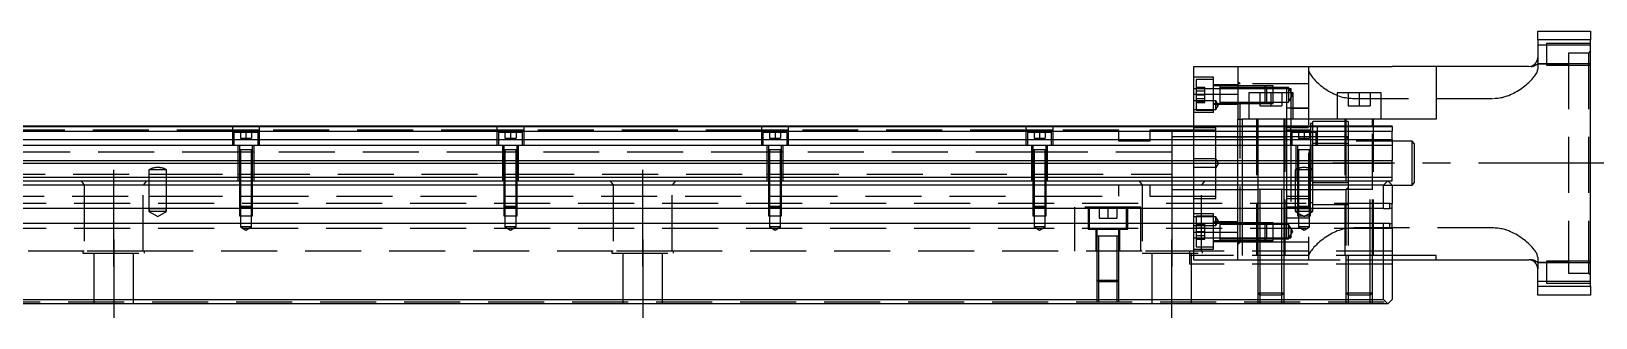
# Model space of a CAD drawing. Extents: x -15 to 1045, y -311 to 82.
# Drawn here: x 511.3 to 866.2, y -290.5 to -225.4 of the extents above; entities that cross this region are included whole.
import ezdxf

# ---------------------------------------------------------------- set-up
doc = ezdxf.new("R2010")
doc.units = 0
doc.linetypes.add('CENTER', pattern=[50.8, 31.75, -6.35, 6.35, -6.35])
doc.linetypes.add('DASHED', pattern=[19.05, 12.7, -6.35])
doc.layers.get('0').update_dxf_attribs({"linetype": 'CONTINUOUS'})
doc.layers.add('CENTER', color=1, linetype='CENTER')

msp = doc.modelspace()

# ---------------------------------------------------------------- linework, layer by layer
at = {"color": 7, "linetype": 'CONTINUOUS'}
for p, q in [((853, -225.38), (865, -225.38)), ((853, -227.38), (853, -225.38)), ((865, -225.38), (865, -227.38)), ((865, -227.38), (853, -227.38)), ((853, -227.38), (853, -231.38)), ((865, -283.38), (865, -227.38)), ((775, -233.38), (785, -233.38)), ((775, -239.73), (775, -233.38)), ((785, -233.38), (820, -233.38)), ((785, -233.38), (785, -245.38)), ((830, -233.38), (820, -233.38)), ((851, -233.38), (830, -233.38)), ((830, -233.38), (830, -245.38)), ((775, -246.88), (775, -239.73)), ((775, -239.73), (785, -239.73)), ((787.5, -239.38), (787.5, -245.38)), ((797.5, -239.38), (787.5, -239.38)), ((797.5, -245.38), (797.5, -239.38)), ((807.5, -239.38), (807.5, -245.38)), ((817.5, -239.38), (807.5, -239.38)), ((817.5, -245.38), (817.5, -239.38)), ((455.5, -246.88), (820, -246.88)), ((455.5, -247.01), (820, -247.01)), ((455.5, -248.1), (820, -248.1)), ((785, -245.38), (786, -245.38)), ((785, -246.88), (785, -245.38)), ((830, -245.38), (786, -245.38)), ((786, -245.38), (786, -246.88)), ((820, -247.01), (820, -246.88)), ((820, -247.01), (820, -248.1)), ((820, -249.97), (820, -248.1)), ((455.5, -249.97), (820, -249.97)), ((455.5, -251.32), (820, -251.32)), ((820, -249.97), (820, -251.32)), ((820, -251.32), (820, -254.8)), ((405.5, -255.38), (820, -255.38)), ((455.5, -254.8), (820, -254.8)), ((820, -255.38), (820, -254.8)), ((820, -258.58), (820, -255.38)), ((0, -258.58), (820, -258.58)), ((820, -259.38), (820, -258.58)), ((1, -259.38), (819, -259.38)), ((818, -260.38), (2, -260.38)), ((818, -260.38), (819, -259.38)), ((818, -265.68), (818, -260.38)), ((819, -259.38), (820, -260.38)), ((819, -259.38), (820, -259.38)), ((820, -260.38), (820, -264.53)), ((818, -265.68), (2, -265.68)), ((818, -265.68), (819.5, -265.68)), ((819.5, -265.68), (819.5, -264.53)), ((819.5, -264.53), (820, -264.53)), ((820, -265.68), (819.5, -265.68)), ((820, -265.68), (820, -264.53)), ((820, -269.08), (820, -265.68)), ((818, -269.08), (2, -269.08)), ((819.5, -269.08), (818, -269.08)), ((818, -286.38), (818, -269.08)), ((819.5, -269.08), (820, -269.08)), ((819.5, -270.23), (819.5, -269.08)), ((820, -270.23), (820, -269.08)), ((820, -270.23), (819.5, -270.23)), ((820, -270.23), (820, -286.38)), ((830, -276.38), (820, -276.38)), ((830, -277.38), (830, -276.38)), ((820, -277.38), (830, -277.38)), ((830, -277.38), (851, -277.38)), ((853, -283.38), (853, -279.38)), ((853, -285.39), (853, -283.38)), ((853, -283.38), (865, -283.38)), ((865, -283.38), (865, -285.39)), ((819, -287.38), (1, -287.38)), ((2, -286.38), (818, -286.38)), ((819, -287.38), (818, -286.38)), ((820, -286.38), (819, -287.38)), ((865, -285.39), (853, -285.39))]:
    msp.add_line(p, q, dxfattribs=at)
at = {"color": 3, "linetype": 'DASHED'}
for p, q in [((855, -228.54), (853, -228.54)), ((865, -228.14), (855, -228.14)), ((855, -228.14), (855, -233.14)), ((865, -228.54), (855, -228.54)), ((864.5, -230.38), (860, -230.38)), ((860, -230.38), (860, -280.38)), ((865, -229.88), (864.5, -230.38)), ((864.5, -230.38), (864.5, -280.38)), ((801, -233.38), (801, -234)), ((801, -234), (801.01, -234.15)), ((801, -234), (801, -276.77)), ((801.01, -234.15), (801.04, -234.31)), ((851.52, -233.38), (851.52, -233.38)), ((851.52, -233.38), (851.52, -233.38)), ((852.97, -234.29), (852.99, -234.14)), ((852.99, -234.14), (853, -234)), ((853, -231.38), (853, -232.74)), ((853, -232.74), (855, -232.74)), ((853, -232.74), (853, -234)), ((860, -232.88), (853, -232.88)), ((855, -232.74), (865, -232.74)), ((855, -233.14), (865, -233.14)), ((779.5, -235.83), (775, -235.83)), ((779.5, -236.33), (775.5, -236.33)), ((775.5, -236.33), (775.5, -239.83)), ((779.5, -243.83), (779.5, -235.83)), ((785, -237.58), (779.5, -237.58)), ((785.5, -237.38), (785, -236.88)), ((785.5, -237.38), (785, -237.38)), ((785.5, -273.38), (785.5, -237.38)), ((801, -237.38), (785.5, -237.38)), ((801.04, -234.31), (801.08, -234.47)), ((801.08, -234.47), (801.15, -234.64)), ((801.15, -234.64), (801.23, -234.83)), ((801.23, -234.83), (801.34, -235.02)), ((801.34, -235.02), (801.45, -235.22)), ((801.45, -235.22), (801.59, -235.43)), ((801.59, -235.43), (801.79, -235.7)), ((801.79, -235.7), (802.02, -235.99)), ((802.02, -235.99), (802.27, -236.28)), ((802.27, -236.28), (802.55, -236.58)), ((802.55, -236.58), (802.85, -236.88)), ((802.85, -236.88), (803.18, -237.19)), ((803.18, -237.19), (803.47, -237.44)), ((803.47, -237.44), (803.77, -237.7)), ((803.77, -237.7), (804.1, -237.96)), ((850.1, -237.8), (850.42, -237.54)), ((850.42, -237.54), (850.72, -237.28)), ((850.72, -237.28), (851, -237.02)), ((851, -237.02), (851.26, -236.77)), ((851.26, -236.77), (851.51, -236.51)), ((851.51, -236.51), (851.74, -236.26)), ((851.74, -236.26), (851.96, -236.01)), ((851.96, -236.01), (852.16, -235.76)), ((852.16, -235.76), (852.34, -235.52)), ((852.34, -235.52), (852.5, -235.29)), ((852.5, -235.29), (852.65, -235.05)), ((852.65, -235.05), (852.77, -234.82)), ((852.77, -234.82), (852.87, -234.6)), ((852.87, -234.6), (852.93, -234.44)), ((852.93, -234.44), (852.97, -234.29)), ((775, -238.38), (775.5, -238.38)), ((775, -238.38), (775.5, -238.38)), ((780, -241.18), (775, -241.18)), ((775.5, -238.1), (777.5, -238.1)), ((775.5, -238.33), (777.5, -238.33)), ((775.5, -238.38), (779.5, -238.38)), ((775.5, -238.38), (779.5, -238.38)), ((775.5, -238.96), (777.5, -238.96)), ((775.5, -239.83), (775.5, -243.33)), ((775.5, -239.83), (777.5, -239.83)), ((775.5, -240.69), (777.5, -240.69)), ((777.5, -238.96), (777.5, -238.1)), ((777.5, -240.69), (777.5, -238.96)), ((777.5, -241.56), (777.5, -240.69)), ((780.9, -237.83), (779.5, -237.83)), ((779.5, -238.38), (780.9, -238.38)), ((779.5, -238.38), (780.9, -238.38)), ((780.6, -242.18), (780, -241.18)), ((780, -242.18), (780, -241.18)), ((780.9, -237.83), (780.89, -237.83)), ((780.9, -237.83), (780.9, -241.83)), ((780.9, -237.83), (780.9, -237.83)), ((785, -237.83), (780.9, -237.83)), ((780.9, -237.83), (780.9, -238.41)), ((785, -238.18), (780.9, -238.18)), ((780.9, -238.38), (785, -238.38)), ((780.9, -238.38), (785, -238.38)), ((780.9, -238.41), (780.9, -239.69)), ((780.9, -239.69), (780.9, -239.97)), ((780.9, -239.83), (780.9, -241.83)), ((780.9, -239.97), (780.9, -241.24)), ((780.9, -241.24), (780.9, -241.83)), ((791.15, -237.83), (785, -237.83)), ((791.15, -237.83), (785, -237.83)), ((791.5, -238.18), (785, -238.18)), ((785, -238.38), (791.5, -238.38)), ((785, -238.38), (791.5, -238.38)), ((790, -239.38), (790, -242.38)), ((791.5, -238.18), (791.15, -237.83)), ((793, -237.83), (791.15, -237.83)), ((791.15, -239.38), (791.15, -237.83)), ((791.15, -239.83), (791.15, -239.38)), ((791.15, -241.83), (791.15, -239.83)), ((793, -238.18), (791.5, -238.18)), ((791.5, -238.18), (791.5, -239.38)), ((791.5, -238.38), (793, -238.38)), ((791.5, -238.38), (793, -238.38)), ((791.5, -239.38), (791.5, -239.83)), ((791.5, -239.83), (791.5, -241.48)), ((792.5, -239.38), (792.5, -242.38)), ((793, -239.38), (793, -237.83)), ((796.5, -238.18), (793, -238.18)), ((793, -238.38), (796, -238.38)), ((793, -238.38), (796, -238.38)), ((793, -241.83), (793, -239.38)), ((795, -239.38), (795, -242.38)), ((796, -238.38), (797, -238.38)), ((796, -238.38), (796, -239.38)), ((796, -239.38), (796, -245.38)), ((797.45, -239.83), (796.5, -238.18)), ((796.5, -238.18), (796.5, -239.83)), ((796.5, -241.48), (797.45, -239.83)), ((796.5, -239.83), (796.5, -241.48)), ((797, -238.38), (797, -246.88)), ((804.1, -237.96), (804.43, -238.22)), ((804.43, -238.22), (804.79, -238.47)), ((804.79, -238.47), (805.17, -238.73)), ((805.17, -238.73), (805.57, -238.98)), ((805.57, -238.98), (805.98, -239.22)), ((805.98, -239.22), (806.36, -239.42)), ((806.36, -239.42), (806.75, -239.62)), ((806.75, -239.62), (807.16, -239.8)), ((807.16, -239.8), (807.58, -239.98)), ((807.58, -239.98), (808.01, -240.13)), ((808.01, -240.13), (808.45, -240.27)), ((808.45, -240.27), (808.75, -240.36)), ((808.75, -240.36), (809.06, -240.43)), ((809.06, -240.43), (809.37, -240.49)), ((809.37, -240.49), (809.68, -240.55)), ((809.68, -240.55), (810.01, -240.59)), ((810, -239.38), (810, -242.38)), ((810.01, -240.59), (810.34, -240.62)), ((810.34, -240.62), (810.67, -240.64)), ((810.67, -240.64), (811, -240.65)), ((811, -240.65), (843, -240.65)), ((812.5, -239.38), (812.5, -242.38)), ((815, -239.38), (815, -242.38)), ((843, -240.65), (843.33, -240.64)), ((843.33, -240.64), (843.66, -240.62)), ((843.66, -240.62), (843.99, -240.59)), ((843.99, -240.59), (844.32, -240.55)), ((844.32, -240.55), (844.66, -240.49)), ((844.66, -240.49), (844.99, -240.42)), ((844.99, -240.42), (845.32, -240.34)), ((845.32, -240.34), (845.64, -240.25)), ((845.64, -240.25), (846.05, -240.11)), ((846.05, -240.11), (846.45, -239.97)), ((846.45, -239.97), (846.83, -239.81)), ((846.83, -239.81), (847.21, -239.64)), ((847.21, -239.64), (847.58, -239.46)), ((847.58, -239.46), (847.93, -239.27)), ((847.93, -239.27), (848.33, -239.04)), ((848.33, -239.04), (848.71, -238.81)), ((848.71, -238.81), (849.07, -238.56)), ((849.07, -238.56), (849.43, -238.32)), ((849.43, -238.32), (849.77, -238.06)), ((849.77, -238.06), (850.1, -237.8)), ((775, -243.18), (780, -243.18)), ((779.5, -243.83), (775, -243.83)), ((775.5, -241.33), (777.5, -241.33)), ((775.5, -241.56), (777.5, -241.56)), ((775.5, -243.33), (779.5, -243.33)), ((779.5, -241.83), (780.9, -241.83)), ((785, -242.08), (779.5, -242.08)), ((780.6, -242.18), (780, -242.18)), ((780, -243.18), (780.6, -242.18)), ((780.6, -242.18), (780, -242.18)), ((780, -243.18), (780, -242.18)), ((780.89, -241.83), (780.9, -241.83)), ((780.9, -241.48), (785, -241.48)), ((780.9, -241.83), (780.9, -241.83)), ((780.9, -241.83), (785, -241.83)), ((785, -241.48), (787.5, -241.48)), ((785, -241.83), (787.5, -241.83)), ((785, -241.83), (787.5, -241.83)), ((787.5, -241.48), (791.5, -241.48)), ((787.5, -241.83), (791.15, -241.83)), ((787.5, -241.83), (791.15, -241.83)), ((790, -242.38), (792.5, -242.38)), ((791.15, -241.83), (791.5, -241.48)), ((791.15, -241.83), (793, -241.83)), ((791.5, -241.48), (793, -241.48)), ((792.5, -242.38), (795, -242.38)), ((793, -241.48), (796.5, -241.48)), ((797, -242.88), (796, -242.88)), ((797, -242.88), (797.5, -242.88)), ((797.5, -242.88), (797, -242.88)), ((797.5, -242.88), (801, -242.88)), ((801, -242.88), (797.5, -242.88)), ((810, -242.38), (812.5, -242.38)), ((812.5, -242.38), (815, -242.38)), ((557, -247.88), (503, -247.88)), ((557, -251.38), (557, -246.88)), ((563, -247.88), (557, -247.88)), ((557.25, -248.38), (557.25, -251.38)), ((562.75, -248.38), (557.25, -248.38)), ((558.75, -248.38), (558.75, -249.68)), ((560, -248.38), (560, -249.68)), ((561.25, -248.38), (561.25, -249.68)), ((562.75, -251.38), (562.75, -248.38)), ((563, -246.88), (563, -251.38)), ((617, -247.88), (563, -247.88)), ((617, -251.38), (617, -246.88)), ((623, -247.88), (617, -247.88)), ((617.25, -248.38), (617.25, -251.38)), ((622.75, -248.38), (617.25, -248.38)), ((618.75, -248.38), (618.75, -249.68)), ((620, -248.38), (620, -249.68)), ((621.25, -248.38), (621.25, -249.68)), ((622.75, -251.38), (622.75, -248.38)), ((623, -246.88), (623, -251.38)), ((677, -247.88), (623, -247.88)), ((677, -251.38), (677, -246.88)), ((683, -247.88), (677, -247.88)), ((677.25, -248.38), (677.25, -251.38)), ((682.75, -248.38), (677.25, -248.38)), ((678.75, -248.38), (678.75, -249.68)), ((680, -248.38), (680, -249.68)), ((681.25, -248.38), (681.25, -249.68)), ((682.75, -251.38), (682.75, -248.38)), ((683, -246.88), (683, -251.38)), ((737, -247.88), (683, -247.88)), ((737, -251.38), (737, -246.88)), ((743, -247.88), (737, -247.88)), ((737.25, -248.38), (737.25, -251.38)), ((742.75, -248.38), (737.25, -248.38)), ((738.75, -248.38), (738.75, -249.68)), ((740, -248.38), (740, -249.68)), ((741.25, -248.38), (741.25, -249.68)), ((742.75, -251.38), (742.75, -248.38)), ((743, -246.88), (743, -251.38)), ((758, -247.88), (743, -247.88)), ((758, -250.38), (758, -247.88)), ((770, -247.88), (765, -247.88)), ((765, -247.88), (765, -250.38)), ((775, -247.88), (770, -247.88)), ((770, -247.88), (770, -255.38)), ((770, -247.88), (770, -255.38)), ((775, -259.38), (775, -246.88)), ((780, -247.38), (775, -247.38)), ((780, -247.88), (775, -247.88)), ((780, -254.38), (780, -247.38)), ((785, -259.38), (785, -246.88)), ((786, -246.88), (786, -259.38)), ((789.25, -245.38), (789.25, -276.38)), ((789.5, -245.38), (789.5, -246.88)), ((789.5, -246.88), (789.5, -259.38)), ((795.5, -246.88), (795.5, -245.38)), ((795.5, -259.38), (795.5, -246.88)), ((795.75, -276.38), (795.75, -245.38)), ((796, -245.38), (796, -246.88)), ((796, -246.88), (796, -259.38)), ((801, -247.38), (796, -247.38)), ((797, -247.88), (796, -247.88)), ((797, -251.38), (797, -246.88)), ((801, -247.88), (797, -247.88)), ((797.25, -248.38), (797.25, -251.38)), ((802.75, -248.38), (797.25, -248.38)), ((798.75, -248.38), (798.75, -249.68)), ((800, -248.38), (800, -249.68)), ((801.5, -247.88), (801, -247.88)), ((801.25, -248.38), (801.25, -249.68)), ((801.75, -246.38), (801.5, -246.38)), ((801.5, -246.38), (801.5, -246.88)), ((801.5, -246.88), (801.5, -248.38)), ((801.5, -248.38), (801.5, -251.38)), ((802, -246.88), (802, -245.88)), ((809.5, -245.88), (802, -245.88)), ((802, -248.38), (802, -246.88)), ((802, -250.91), (802, -248.38)), ((802.75, -251.38), (802.75, -248.38)), ((803, -246.88), (803, -251.38)), ((809.25, -245.38), (809.25, -276.38)), ((809.5, -245.38), (809.5, -246.88)), ((810, -245.88), (809.5, -245.88)), ((809.5, -246.88), (809.5, -261.39)), ((810, -245.88), (810, -246.88)), ((810, -246.88), (810, -250.91)), ((815.5, -246.88), (815.5, -245.38)), ((815.5, -261.39), (815.5, -246.88)), ((815.75, -276.38), (815.75, -245.38)), ((563, -251.38), (557, -251.38)), ((558.25, -259.38), (558.25, -251.38)), ((558.5, -251.38), (558.5, -252.38)), ((558.75, -249.68), (560, -249.68)), ((560, -249.68), (561.25, -249.68)), ((561.5, -252.38), (561.5, -251.38)), ((561.75, -251.38), (561.75, -259.38)), ((623, -251.38), (617, -251.38)), ((618.25, -259.38), (618.25, -251.38)), ((618.5, -251.38), (618.5, -252.38)), ((618.75, -249.68), (620, -249.68)), ((620, -249.68), (621.25, -249.68)), ((621.5, -252.38), (621.5, -251.38)), ((621.75, -251.38), (621.75, -259.38)), ((683, -251.38), (677, -251.38)), ((678.25, -259.38), (678.25, -251.38)), ((678.5, -251.38), (678.5, -252.38)), ((678.75, -249.68), (680, -249.68)), ((680, -249.68), (681.25, -249.68)), ((681.5, -252.38), (681.5, -251.38)), ((681.75, -251.38), (681.75, -259.38)), ((743, -251.38), (737, -251.38)), ((738.25, -259.38), (738.25, -251.38)), ((738.5, -251.38), (738.5, -252.38)), ((738.75, -249.68), (740, -249.68)), ((740, -249.68), (741.25, -249.68)), ((741.5, -252.38), (741.5, -251.38)), ((741.75, -251.38), (741.75, -259.38)), ((765, -250.38), (758, -250.38)), ((775, -249.38), (770, -249.38)), ((780, -249.38), (775, -249.38)), ((785, -249.38), (780, -249.38)), ((780, -249.38), (785, -249.38)), ((789.5, -249.38), (785, -249.38)), ((785, -249.38), (789.5, -249.38)), ((795.5, -249.38), (789.5, -249.38)), ((789.5, -249.38), (795.5, -249.38)), ((795.5, -249.38), (796, -249.38)), ((796, -249.38), (795.5, -249.38)), ((801.5, -249.38), (796, -249.38)), ((797, -251.38), (797, -272.38)), ((803, -251.38), (797, -251.38)), ((798.25, -259.38), (798.25, -251.38)), ((798.5, -251.38), (798.5, -252.38)), ((798.75, -249.68), (800, -249.68)), ((800, -249.68), (801.25, -249.68)), ((809.5, -249.38), (801.5, -249.38)), ((801.5, -252.38), (801.5, -251.38)), ((801.75, -251.38), (801.75, -259.38)), ((802, -256.88), (802, -250.91)), ((810, -250.91), (802, -250.91)), ((810, -249.88), (809.5, -249.38)), ((810, -249.38), (809.5, -249.38)), ((824.5, -250.38), (810, -250.38)), ((810, -250.91), (810, -259.86)), ((825, -250.88), (824.5, -250.38)), ((824.5, -260.38), (824.5, -250.38)), ((825, -250.88), (825, -259.88)), ((455.5, -255.38), (820, -255.38)), ((558.25, -252.88), (501.75, -252.88)), ((558.5, -252.88), (558.25, -252.88)), ((561.5, -252.38), (558.5, -252.38)), ((560, -252.38), (558.5, -252.38)), ((558.5, -252.38), (558.5, -252.39)), ((558.5, -252.38), (558.5, -259.38)), ((558.5, -252.38), (558.5, -252.38)), ((561.5, -252.38), (558.5, -252.38)), ((558.75, -252.88), (558.5, -252.88)), ((558.75, -252.38), (558.75, -259.38)), ((561.25, -252.88), (558.75, -252.88)), ((561.5, -252.38), (560, -252.38)), ((561.25, -259.38), (561.25, -252.38)), ((561.5, -252.88), (561.25, -252.88)), ((561.5, -252.39), (561.5, -252.38)), ((561.5, -252.38), (561.5, -252.38)), ((561.5, -259.38), (561.5, -252.38)), ((561.75, -252.88), (561.5, -252.88)), ((618.25, -252.88), (561.75, -252.88)), ((618.5, -252.88), (618.25, -252.88)), ((621.5, -252.38), (618.5, -252.38)), ((618.5, -252.38), (618.5, -259.38)), ((618.5, -252.38), (618.5, -252.38)), ((618.5, -252.38), (618.5, -252.39)), ((620, -252.38), (618.5, -252.38)), ((618.75, -252.88), (618.5, -252.88)), ((618.75, -252.38), (618.75, -259.38)), ((621.25, -252.88), (618.75, -252.88)), ((621.5, -252.38), (620, -252.38)), ((621.25, -259.38), (621.25, -252.38)), ((621.5, -252.88), (621.25, -252.88)), ((621.5, -252.38), (621.5, -252.38)), ((621.5, -259.38), (621.5, -252.38)), ((621.5, -252.39), (621.5, -252.38)), ((621.75, -252.88), (621.5, -252.88)), ((678.25, -252.88), (621.75, -252.88)), ((678.5, -252.88), (678.25, -252.88)), ((680, -252.38), (678.5, -252.38)), ((678.5, -252.38), (678.5, -252.39)), ((678.5, -252.38), (678.5, -259.38)), ((678.5, -252.38), (678.5, -252.38)), ((681.5, -252.38), (678.5, -252.38)), ((678.75, -252.88), (678.5, -252.88)), ((678.75, -252.38), (678.75, -259.38)), ((681.25, -252.88), (678.75, -252.88)), ((681.5, -252.38), (680, -252.38)), ((681.25, -259.38), (681.25, -252.38)), ((681.5, -252.88), (681.25, -252.88)), ((681.5, -252.39), (681.5, -252.38)), ((681.5, -252.38), (681.5, -252.38)), ((681.5, -259.38), (681.5, -252.38)), ((681.75, -252.88), (681.5, -252.88)), ((738.25, -252.88), (681.75, -252.88)), ((738.5, -252.88), (738.25, -252.88)), ((740, -252.38), (738.5, -252.38)), ((741.5, -252.38), (738.5, -252.38)), ((738.5, -252.38), (738.5, -252.39)), ((738.5, -252.38), (738.5, -259.38)), ((738.5, -252.38), (738.5, -252.38)), ((741.5, -252.38), (738.5, -252.38)), ((738.75, -252.88), (738.5, -252.88)), ((738.75, -252.38), (738.75, -259.38)), ((741.25, -252.88), (738.75, -252.88)), ((741.5, -252.38), (740, -252.38)), ((741.25, -259.38), (741.25, -252.38)), ((741.5, -252.88), (741.25, -252.88)), ((741.5, -252.39), (741.5, -252.38)), ((741.5, -252.38), (741.5, -252.38)), ((741.5, -259.38), (741.5, -252.38)), ((741.75, -252.88), (741.5, -252.88)), ((770, -252.88), (741.75, -252.88)), ((770, -255.38), (770, -259.38)), ((770, -255.38), (770, -259.38)), ((780, -254.38), (775, -254.38)), ((780.6, -255.38), (780, -254.38)), ((780, -256.38), (780, -254.38)), ((780.6, -255.38), (780, -256.38)), ((798.5, -252.38), (798.5, -259.38)), ((798.5, -252.38), (798.5, -252.38)), ((798.5, -252.38), (798.5, -252.39)), ((800, -252.38), (798.5, -252.38)), ((798.75, -252.38), (798.75, -259.38)), ((801.5, -252.38), (800, -252.38)), ((801.25, -259.38), (801.25, -252.38)), ((801.5, -252.38), (801.5, -252.38)), ((801.5, -259.38), (801.5, -252.38)), ((801.5, -252.39), (801.5, -252.38)), ((501.75, -257.88), (538, -257.88)), ((538, -256.88), (538, -259.38)), ((542, -256.88), (538, -256.88)), ((538, -257.88), (542, -257.88)), ((540.06, -256.38), (539.94, -256.38)), ((542, -259.38), (542, -256.88)), ((542, -257.88), (558.25, -257.88)), ((558.25, -257.88), (558.5, -257.88)), ((558.5, -257.88), (558.75, -257.88)), ((558.75, -257.88), (561.25, -257.88)), ((561.25, -257.88), (561.5, -257.88)), ((561.5, -257.88), (561.75, -257.88)), ((561.75, -257.88), (618.25, -257.88)), ((618.25, -257.88), (618.5, -257.88)), ((618.5, -257.88), (618.75, -257.88)), ((618.75, -257.88), (621.25, -257.88)), ((621.25, -257.88), (621.5, -257.88)), ((621.5, -257.88), (621.75, -257.88)), ((621.75, -257.88), (678.25, -257.88)), ((678.25, -257.88), (678.5, -257.88)), ((678.5, -257.88), (678.75, -257.88)), ((678.75, -257.88), (681.25, -257.88)), ((681.25, -257.88), (681.5, -257.88)), ((681.5, -257.88), (681.75, -257.88)), ((681.75, -257.88), (738.25, -257.88)), ((738.25, -257.88), (738.5, -257.88)), ((738.5, -257.88), (738.75, -257.88)), ((738.75, -257.88), (741.25, -257.88)), ((741.25, -257.88), (741.5, -257.88)), ((741.5, -257.88), (741.75, -257.88)), ((741.75, -257.88), (770, -257.88)), ((780, -256.38), (775, -256.38)), ((780, -263.38), (780, -256.38)), ((798, -256.88), (798, -259.38)), ((798.25, -256.88), (798, -256.88)), ((798.5, -256.88), (798.25, -256.88)), ((798.75, -256.88), (798.5, -256.88)), ((801.25, -256.88), (798.75, -256.88)), ((800.06, -256.38), (799.94, -256.38)), ((801.5, -256.88), (801.25, -256.88)), ((801.75, -256.88), (801.5, -256.88)), ((802, -256.88), (801.75, -256.88)), ((802, -259.38), (802, -256.88)), ((522.58, -259.38), (523.29, -260.38)), ((523.29, -260.38), (523.29, -275.38)), ((537.42, -259.38), (536.71, -260.38)), ((536.71, -275.38), (536.71, -260.38)), ((538, -259.38), (538, -265.68)), ((542, -265.68), (542, -259.38)), ((558.5, -259.38), (558.5, -265.14)), ((558.5, -259.38), (558.5, -265.14)), ((558.75, -259.38), (558.75, -265.39)), ((561.25, -265.39), (561.25, -259.38)), ((561.5, -265.14), (561.5, -259.38)), ((561.5, -265.14), (561.5, -259.38)), ((618.5, -259.38), (618.5, -265.14)), ((618.5, -259.38), (618.5, -265.14)), ((618.75, -259.38), (618.75, -265.39)), ((621.25, -265.39), (621.25, -259.38)), ((621.5, -265.14), (621.5, -259.38)), ((621.5, -265.14), (621.5, -259.38)), ((642.58, -259.38), (643.29, -260.38)), ((643.29, -260.38), (643.29, -275.38)), ((657.42, -259.38), (656.71, -260.38)), ((656.71, -275.38), (656.71, -260.38)), ((678.5, -259.38), (678.5, -265.14)), ((678.5, -259.38), (678.5, -265.14)), ((678.75, -259.38), (678.75, -265.39)), ((681.25, -265.39), (681.25, -259.38)), ((681.5, -265.14), (681.5, -259.38)), ((681.5, -265.14), (681.5, -259.38)), ((738.5, -259.38), (738.5, -265.14)), ((738.5, -259.38), (738.5, -265.14)), ((738.75, -259.38), (738.75, -265.39)), ((741.25, -265.39), (741.25, -259.38)), ((741.5, -265.14), (741.5, -259.38)), ((741.5, -265.14), (741.5, -259.38)), ((758, -262.88), (758, -260.38)), ((762.58, -259.38), (763.29, -260.38)), ((763.29, -260.38), (763.29, -275.88)), ((765, -260.38), (765, -262.88)), ((770, -259.38), (770, -262.88)), ((770, -259.38), (770, -262.88)), ((770, -261.38), (775, -261.38)), ((775, -265.68), (775, -259.38)), ((775, -261.38), (780, -261.38)), ((777.42, -259.38), (776.71, -260.38)), ((776.71, -275.38), (776.71, -260.38)), ((780, -261.38), (785, -261.38)), ((780, -261.38), (785, -261.38)), ((785, -265.68), (785, -259.38)), ((785, -261.38), (789.4, -261.38)), ((785, -261.38), (789.4, -261.38)), ((786, -259.38), (786, -265.68)), ((789.4, -261.38), (789.5, -261.38)), ((789.4, -261.38), (789.5, -261.38)), ((789.5, -259.38), (789.5, -261.38)), ((795.5, -261.38), (789.5, -261.38)), ((789.5, -261.38), (789.5, -265.68)), ((789.5, -261.38), (789.5, -261.38)), ((789.5, -261.38), (789.5, -261.39)), ((790, -261.38), (790, -265.68)), ((795, -265.68), (795, -261.38)), ((795.5, -261.38), (795.5, -259.38)), ((795.5, -261.38), (795.5, -261.38)), ((795.5, -265.68), (795.5, -261.38)), ((795.5, -261.39), (795.5, -261.38)), ((795.5, -261.38), (795.6, -261.38)), ((795.5, -261.38), (795.6, -261.38)), ((795.6, -261.38), (796, -261.38)), ((795.6, -261.38), (796, -261.38)), ((796, -259.38), (796, -265.68)), ((796, -261.38), (801.5, -261.38)), ((798, -259.38), (798, -265.68)), ((798.5, -259.38), (798.5, -265.14)), ((798.5, -259.38), (798.5, -265.14)), ((798.75, -259.38), (798.75, -265.39)), ((801.25, -265.39), (801.25, -259.38)), ((801.5, -265.14), (801.5, -259.38)), ((801.5, -265.14), (801.5, -259.38)), ((801.5, -261.38), (809.5, -261.38)), ((802, -265.68), (802, -259.38)), ((810, -259.86), (802, -259.86)), ((809.5, -261.38), (810, -260.88)), ((815.5, -261.38), (809.5, -261.38)), ((809.5, -261.38), (809.5, -276.38)), ((810, -259.86), (810, -261.38)), ((810, -261.38), (810, -276.38)), ((815, -276.38), (815, -261.38)), ((815.5, -276.38), (815.5, -261.38)), ((818, -260.38), (820, -260.38)), ((820, -260.38), (824.5, -260.38)), ((824.5, -260.38), (825, -259.88)), ((819.5, -264.53), (0.5, -264.53)), ((501.5, -262.88), (538, -262.88)), ((538, -262.88), (542, -262.88)), ((538, -265.68), (538, -265.75)), ((538, -265.75), (538, -266.38)), ((538, -265.75), (538.17, -266.38)), ((542, -265.75), (538, -265.75)), ((541.83, -266.38), (542, -265.75)), ((542, -262.88), (558.5, -262.88)), ((542, -265.75), (542, -265.68)), ((542, -266.38), (542, -265.75)), ((558.5, -262.88), (558.75, -262.88)), ((558.5, -265.14), (558.75, -265.39)), ((558.5, -265.14), (561.5, -265.14)), ((558.5, -265.14), (558.5, -265.68)), ((558.5, -265.68), (558.5, -267.38)), ((558.75, -262.88), (561.25, -262.88)), ((561.25, -265.39), (558.75, -265.39)), ((558.75, -265.39), (558.75, -267.38)), ((561.25, -262.88), (561.5, -262.88)), ((561.25, -265.39), (561.5, -265.14)), ((561.25, -267.38), (561.25, -265.39)), ((561.5, -262.88), (618.5, -262.88)), ((561.5, -265.68), (561.5, -265.14)), ((561.5, -267.38), (561.5, -265.68)), ((618.5, -262.88), (618.75, -262.88)), ((618.5, -265.14), (618.75, -265.39)), ((618.5, -265.14), (621.5, -265.14)), ((618.5, -265.14), (618.5, -265.68)), ((618.5, -265.68), (618.5, -267.38)), ((618.75, -262.88), (621.25, -262.88)), ((621.25, -265.39), (618.75, -265.39)), ((618.75, -265.39), (618.75, -267.38)), ((621.25, -262.88), (621.5, -262.88)), ((621.25, -265.39), (621.5, -265.14)), ((621.25, -267.38), (621.25, -265.39)), ((621.5, -262.88), (678.5, -262.88)), ((621.5, -265.68), (621.5, -265.14)), ((621.5, -267.38), (621.5, -265.68)), ((678.5, -262.88), (678.75, -262.88)), ((678.5, -265.14), (678.75, -265.39)), ((678.5, -265.14), (681.5, -265.14)), ((678.5, -265.14), (678.5, -265.68)), ((678.5, -265.68), (678.5, -267.38)), ((678.75, -262.88), (681.25, -262.88)), ((681.25, -265.39), (678.75, -265.39)), ((678.75, -265.39), (678.75, -267.38)), ((681.25, -262.88), (681.5, -262.88)), ((681.25, -265.39), (681.5, -265.14)), ((681.25, -267.38), (681.25, -265.39)), ((681.5, -262.88), (738.5, -262.88)), ((681.5, -265.68), (681.5, -265.14)), ((681.5, -267.38), (681.5, -265.68)), ((738.5, -262.88), (738.75, -262.88)), ((738.5, -265.14), (738.75, -265.39)), ((738.5, -265.14), (741.5, -265.14)), ((738.5, -265.14), (738.5, -265.68)), ((738.5, -265.68), (738.5, -267.38)), ((738.75, -262.88), (741.25, -262.88)), ((741.25, -265.39), (738.75, -265.39)), ((738.75, -265.39), (738.75, -267.38)), ((741.25, -262.88), (741.5, -262.88)), ((741.25, -265.39), (741.5, -265.14)), ((741.25, -267.38), (741.25, -265.39)), ((741.5, -262.88), (758, -262.88)), ((741.5, -265.68), (741.5, -265.14)), ((741.5, -267.38), (741.5, -265.68)), ((763, -265.39), (748, -265.39)), ((748, -265.68), (748, -265.39)), ((748, -269.08), (748, -265.68)), ((751, -265.39), (751, -270.38)), ((751.25, -265.39), (751.25, -265.68)), ((751.25, -265.68), (751.25, -269.08)), ((753.5, -265.39), (753.5, -267.88)), ((755.5, -265.39), (755.5, -267.88)), ((757.5, -265.39), (757.5, -267.88)), ((759.75, -265.68), (759.75, -265.39)), ((759.75, -269.08), (759.75, -265.68)), ((760, -270.38), (760, -265.39)), ((763, -265.68), (763, -265.39)), ((763, -269.08), (763, -265.68)), ((765, -262.88), (770, -262.88)), ((770, -262.88), (775, -262.88)), ((775, -262.88), (780, -262.88)), ((775, -263.38), (780, -263.38)), ((775, -269.08), (775, -265.68)), ((785, -269.08), (785, -265.68)), ((786, -265.68), (786, -269.08)), ((789.5, -265.68), (789.5, -269.08)), ((790, -265.68), (790, -269.08)), ((795, -269.08), (795, -265.68)), ((795.5, -269.08), (795.5, -265.68)), ((796, -262.88), (801.5, -262.88)), ((796, -263.38), (801, -263.38)), ((796, -265.39), (798.75, -265.39)), ((798.75, -265.39), (796, -265.39)), ((796, -265.68), (796, -269.08)), ((798, -265.68), (798, -265.75)), ((798, -265.75), (798, -266.38)), ((798, -265.75), (798.17, -266.38)), ((798.5, -265.75), (798, -265.75)), ((798.5, -265.14), (798.75, -265.39)), ((798.5, -265.14), (801.5, -265.14)), ((798.5, -265.14), (798.5, -265.68)), ((798.5, -265.68), (798.5, -267.38)), ((801.5, -265.75), (798.5, -265.75)), ((801.25, -265.39), (798.75, -265.39)), ((798.75, -265.39), (798.75, -267.38)), ((801.25, -265.39), (801.5, -265.14)), ((801.25, -267.38), (801.25, -265.39)), ((801.75, -264.38), (801.5, -264.38)), ((801.5, -265.68), (801.5, -265.14)), ((801.5, -267.38), (801.5, -265.68)), ((802, -265.75), (801.5, -265.75)), ((801.83, -266.38), (802, -265.75)), ((810, -264.88), (802, -264.88)), ((802, -265.75), (802, -265.68)), ((802, -266.38), (802, -265.75)), ((538, -266.38), (540, -267.54)), ((542, -266.38), (538, -266.38)), ((540, -267.54), (542, -266.38)), ((558.5, -267.38), (561.5, -267.38)), ((558.75, -267.38), (558.75, -269.88)), ((561.25, -269.88), (561.25, -267.38)), ((618.5, -267.38), (621.5, -267.38)), ((618.75, -267.38), (618.75, -269.88)), ((621.25, -269.88), (621.25, -267.38)), ((678.5, -267.38), (681.5, -267.38)), ((678.75, -267.38), (678.75, -269.88)), ((681.25, -269.88), (681.25, -267.38)), ((738.5, -267.38), (741.5, -267.38)), ((738.75, -267.38), (738.75, -269.88)), ((741.25, -269.88), (741.25, -267.38)), ((748, -275.38), (748, -269.08)), ((751.25, -269.08), (751.25, -270.38)), ((753.5, -267.88), (755.5, -267.88)), ((755.5, -267.88), (757.5, -267.88)), ((759.75, -270.38), (759.75, -269.08)), ((763, -275.38), (763, -269.08)), ((779.5, -266.94), (775, -266.94)), ((780, -267.58), (775, -267.58)), ((775, -271.04), (775, -269.08)), ((775, -269.58), (780, -269.58)), ((779.5, -267.44), (775.5, -267.44)), ((775.5, -267.44), (775.5, -269.08)), ((775.5, -269.08), (775.5, -274.44)), ((775.5, -269.21), (777.5, -269.21)), ((775.5, -269.44), (777.5, -269.44)), ((777.5, -269.44), (777.5, -269.21)), ((777.5, -270.94), (777.5, -269.44)), ((779.5, -270.94), (779.5, -266.94)), ((785, -268.69), (779.5, -268.69)), ((780.9, -268.94), (779.5, -268.94)), ((780.6, -268.58), (780, -267.58)), ((780, -268.58), (780, -267.58)), ((780, -269.58), (780.6, -268.58)), ((780.6, -268.58), (780, -268.58)), ((780.6, -268.58), (780, -268.58)), ((780, -269.58), (780, -268.58)), ((780.9, -268.94), (780.89, -268.94)), ((780.9, -268.94), (780.9, -272.94)), ((780.9, -268.94), (780.9, -269.08)), ((785, -268.94), (780.9, -268.94)), ((780.9, -268.94), (780.9, -268.94)), ((780.9, -268.94), (780.9, -272.94)), ((780.9, -269.08), (780.9, -269.29)), ((780.9, -269.29), (780.9, -272.59)), ((785, -269.29), (780.9, -269.29)), ((789.5, -268.94), (785, -268.94)), ((789.5, -268.94), (785, -268.94)), ((785, -276.38), (785, -269.08)), ((789.5, -269.29), (785, -269.29)), ((786, -269.08), (786, -276.38)), ((790, -268.94), (789.5, -268.94)), ((790, -268.94), (789.5, -268.94)), ((789.5, -269.08), (789.5, -276.38)), ((790, -269.29), (789.5, -269.29)), ((791.15, -268.94), (790, -268.94)), ((791.15, -268.94), (790, -268.94)), ((790, -269.08), (790, -276.38)), ((791.5, -269.29), (790, -269.29)), ((791.29, -269.08), (791.15, -268.94)), ((793, -268.94), (791.15, -268.94)), ((791.15, -269.08), (791.15, -268.94)), ((791.15, -272.94), (791.15, -269.08)), ((791.5, -269.29), (791.29, -269.08)), ((793, -269.29), (791.5, -269.29)), ((791.5, -269.29), (791.5, -272.59)), ((793, -269.08), (793, -268.94)), ((793, -272.94), (793, -269.08)), ((796.5, -269.29), (793, -269.29)), ((795, -276.38), (795, -269.08)), ((795.5, -276.38), (795.5, -269.08)), ((797, -267.88), (796, -267.88)), ((796, -269.08), (796, -272.38)), ((797.45, -270.94), (796.5, -269.29)), ((796.5, -269.29), (796.5, -272.59)), ((801, -267.88), (797, -267.88)), ((798, -266.38), (800, -267.54)), ((802, -266.38), (798, -266.38)), ((798.5, -267.38), (801.5, -267.38)), ((798.75, -267.38), (798.75, -269.88)), ((800, -267.54), (802, -266.38)), ((801.25, -269.88), (801.25, -267.38)), ((819.5, -270.23), (0.5, -270.23)), ((558.75, -269.88), (560, -270.61)), ((561.25, -269.88), (558.75, -269.88)), ((560, -270.61), (561.25, -269.88)), ((618.75, -269.88), (620, -270.61)), ((621.25, -269.88), (618.75, -269.88)), ((620, -270.61), (621.25, -269.88)), ((678.75, -269.88), (680, -270.61)), ((681.25, -269.88), (678.75, -269.88)), ((680, -270.61), (681.25, -269.88)), ((738.75, -269.88), (740, -270.61)), ((741.25, -269.88), (738.75, -269.88)), ((740, -270.61), (741.25, -269.88)), ((751, -270.38), (760, -270.38)), ((752.75, -270.38), (752.75, -275.38)), ((753, -270.38), (753, -271.98)), ((758, -271.98), (753, -271.98)), ((758, -271.98), (753, -271.98)), ((758, -271.98), (753, -271.98)), ((753, -271.98), (753, -275.38)), ((753, -271.98), (753, -271.98)), ((753, -271.98), (753, -271.99)), ((753.4, -271.98), (753.4, -275.38)), ((757.6, -275.38), (757.6, -271.98)), ((758, -271.98), (758, -270.38)), ((758, -271.98), (758, -271.98)), ((758, -275.38), (758, -271.98)), ((758, -271.99), (758, -271.98)), ((758.25, -275.38), (758.25, -270.38)), ((775, -275.38), (775, -271.04)), ((775, -271.04), (785, -271.04)), ((775, -272.38), (775.5, -272.38)), ((775, -272.38), (775.5, -272.38)), ((775.5, -270.08), (777.5, -270.08)), ((775.5, -270.94), (777.5, -270.94)), ((775.5, -271.81), (777.5, -271.81)), ((775.5, -272.38), (779.5, -272.38)), ((775.5, -272.38), (779.5, -272.38)), ((775.5, -272.44), (777.5, -272.44)), ((775.5, -272.67), (777.5, -272.67)), ((777.5, -272.44), (777.5, -270.94)), ((777.5, -272.67), (777.5, -272.44)), ((779.5, -274.94), (779.5, -270.94)), ((779.5, -272.38), (780.9, -272.38)), ((779.5, -272.38), (780.9, -272.38)), ((779.5, -272.94), (780.9, -272.94)), ((779.5, -273.19), (785, -273.19)), ((780.89, -272.94), (785, -272.94)), ((780.9, -270.94), (780.9, -272.94)), ((780.9, -270.94), (780.9, -272.94)), ((780.9, -272.38), (785, -272.38)), ((780.9, -272.38), (785, -272.38)), ((780.9, -272.59), (785, -272.59)), ((785, -272.38), (789.5, -272.38)), ((785, -272.38), (789.5, -272.38)), ((785, -272.59), (789.5, -272.59)), ((785, -272.94), (789.5, -272.94)), ((785, -272.94), (789.5, -272.94)), ((789.5, -272.38), (790, -272.38)), ((789.5, -272.38), (790, -272.38)), ((789.5, -272.59), (790, -272.59)), ((789.5, -272.94), (790, -272.94)), ((789.5, -272.94), (790, -272.94)), ((790, -272.38), (791.5, -272.38)), ((790, -272.38), (791.5, -272.38)), ((790, -272.59), (791.5, -272.59)), ((790, -272.94), (791.15, -272.94)), ((790, -272.94), (791.15, -272.94)), ((791.15, -272.94), (791.5, -272.59)), ((791.15, -272.94), (793, -272.94)), ((791.5, -272.38), (793, -272.38)), ((791.5, -272.38), (793, -272.38)), ((791.5, -272.59), (793, -272.59)), ((793, -272.38), (795, -272.38)), ((793, -272.38), (795, -272.38)), ((793, -272.59), (796.5, -272.59)), ((795, -272.38), (795.5, -272.38)), ((795, -272.38), (795.5, -272.38)), ((795.5, -272.38), (796, -272.38)), ((795.5, -272.38), (796, -272.38)), ((796, -272.38), (797, -272.38)), ((796.5, -272.59), (797.45, -270.94)), ((798.75, -269.88), (800, -270.61)), ((801.25, -269.88), (798.75, -269.88)), ((800, -270.61), (801.25, -269.88)), ((803.58, -273.23), (803.28, -273.49)), ((803.9, -272.97), (803.58, -273.23)), ((804.23, -272.71), (803.9, -272.97)), ((804.57, -272.45), (804.23, -272.71)), ((804.93, -272.21), (804.57, -272.45)), ((805.29, -271.96), (804.93, -272.21)), ((805.67, -271.73), (805.29, -271.96)), ((806.07, -271.5), (805.67, -271.73)), ((806.42, -271.31), (806.07, -271.5)), ((806.79, -271.13), (806.42, -271.31)), ((807.17, -270.96), (806.79, -271.13)), ((807.55, -270.8), (807.17, -270.96)), ((807.95, -270.66), (807.55, -270.8)), ((808.36, -270.52), (807.95, -270.66)), ((808.68, -270.43), (808.36, -270.52)), ((809.01, -270.35), (808.68, -270.43)), ((809.34, -270.28), (809.01, -270.35)), ((809.62, -270.23), (809.34, -270.28)), ((811, -270.12), (809.62, -270.23)), ((843, -270.12), (811, -270.12)), ((843.33, -270.13), (843, -270.12)), ((843.66, -270.15), (843.33, -270.13)), ((843.99, -270.18), (843.66, -270.15)), ((844.32, -270.22), (843.99, -270.18)), ((844.63, -270.28), (844.32, -270.22)), ((844.94, -270.34), (844.63, -270.28)), ((845.25, -270.41), (844.94, -270.34)), ((845.55, -270.5), (845.25, -270.41)), ((845.99, -270.64), (845.55, -270.5)), ((846.42, -270.79), (845.99, -270.64)), ((846.84, -270.97), (846.42, -270.79)), ((847.25, -271.15), (846.84, -270.97)), ((847.64, -271.35), (847.25, -271.15)), ((848.02, -271.55), (847.64, -271.35)), ((848.43, -271.79), (848.02, -271.55)), ((848.83, -272.04), (848.43, -271.79)), ((849.21, -272.3), (848.83, -272.04)), ((849.57, -272.55), (849.21, -272.3)), ((849.9, -272.81), (849.57, -272.55)), ((850.23, -273.07), (849.9, -272.81)), ((850.53, -273.33), (850.23, -273.07)), ((523.29, -275.38), (416.71, -275.38)), ((523, -275.38), (523, -275.88)), ((523, -275.88), (537, -275.88)), ((536.71, -275.38), (523.29, -275.38)), ((525.5, -275.88), (525.5, -287.38)), ((534.5, -287.38), (534.5, -275.88)), ((643.29, -275.38), (536.71, -275.38)), ((537, -275.88), (537, -275.38)), ((643, -275.38), (643, -275.88)), ((643, -275.88), (657, -275.88)), ((656.71, -275.38), (643.29, -275.38)), ((645.5, -275.88), (645.5, -287.38)), ((654.5, -287.38), (654.5, -275.88)), ((763.29, -275.38), (656.71, -275.38)), ((657, -275.88), (657, -275.38)), ((753, -275.38), (753, -281.99)), ((753, -275.38), (753, -281.99)), ((753.4, -275.38), (753.4, -282.39)), ((757.6, -282.39), (757.6, -275.38)), ((758, -281.99), (758, -275.38)), ((758, -281.99), (758, -275.38)), ((776.71, -275.38), (763.29, -275.38)), ((763.29, -275.88), (777, -275.88)), ((765.5, -275.88), (765.5, -287.38)), ((774, -275.38), (774, -276.38)), ((774, -276.38), (774, -278.38)), ((784, -276.38), (774, -276.38)), ((774.5, -287.38), (774.5, -275.88)), ((775, -274.94), (779.5, -274.94)), ((775, -277.38), (775, -275.38)), ((775.5, -274.44), (779.5, -274.44)), ((820, -275.38), (776.71, -275.38)), ((777, -275.88), (777, -275.38)), ((820, -276.38), (784, -276.38)), ((785.5, -273.38), (785, -273.38)), ((785, -273.88), (785.5, -273.38)), ((785, -277.38), (785, -276.38)), ((789.5, -273.38), (785.5, -273.38)), ((790, -273.38), (789.5, -273.38)), ((789.5, -276.38), (789.5, -284.89)), ((789.5, -276.38), (789.5, -284.89)), ((795, -273.38), (790, -273.38)), ((790, -276.38), (790, -285.39)), ((795.5, -273.38), (795, -273.38)), ((795, -285.39), (795, -276.38)), ((801, -273.38), (795.5, -273.38)), ((795.5, -284.89), (795.5, -276.38)), ((795.5, -284.89), (795.5, -276.38)), ((801.01, -276.63), (801, -276.77)), ((801, -276.77), (801, -277.38)), ((801.03, -276.48), (801.01, -276.63)), ((801.07, -276.33), (801.03, -276.48)), ((801.13, -276.17), (801.07, -276.33)), ((801.23, -275.95), (801.13, -276.17)), ((801.35, -275.72), (801.23, -275.95)), ((801.5, -275.48), (801.35, -275.72)), ((801.66, -275.25), (801.5, -275.48)), ((801.84, -275.01), (801.66, -275.25)), ((802.04, -274.76), (801.84, -275.01)), ((802.26, -274.51), (802.04, -274.76)), ((802.49, -274.26), (802.26, -274.51)), ((802.74, -274), (802.49, -274.26)), ((803, -273.75), (802.74, -274)), ((803.28, -273.49), (803, -273.75)), ((809.5, -276.38), (809.5, -284.89)), ((809.5, -276.38), (809.5, -284.89)), ((810, -276.38), (810, -285.39)), ((815, -285.39), (815, -276.38)), ((815.5, -284.89), (815.5, -276.38)), ((815.5, -284.89), (815.5, -276.38)), ((850.82, -273.58), (850.53, -273.33)), ((851.15, -273.89), (850.82, -273.58)), ((851.45, -274.19), (851.15, -273.89)), ((851.73, -274.49), (851.45, -274.19)), ((851.98, -274.78), (851.73, -274.49)), ((852.21, -275.07), (851.98, -274.78)), ((852.41, -275.34), (852.21, -275.07)), ((852.55, -275.55), (852.41, -275.34)), ((852.66, -275.75), (852.55, -275.55)), ((852.77, -275.94), (852.66, -275.75)), ((852.85, -276.13), (852.77, -275.94)), ((852.92, -276.3), (852.85, -276.13)), ((852.96, -276.46), (852.92, -276.3)), ((852.99, -276.62), (852.96, -276.46)), ((853, -276.77), (852.99, -276.62)), ((853, -276.77), (853, -278.03)), ((779, -278.38), (774, -278.38)), ((775, -277.38), (785, -277.38)), ((820, -278.38), (779, -278.38)), ((785, -277.38), (789.5, -277.38)), ((789.5, -277.38), (790, -277.38)), ((790, -277.38), (795, -277.38)), ((795, -277.38), (795.5, -277.38)), ((795.5, -277.38), (809.5, -277.38)), ((809.5, -277.38), (810, -277.38)), ((810, -277.38), (815, -277.38)), ((815, -277.38), (815.5, -277.38)), ((815.5, -277.38), (820, -277.38)), ((851.52, -277.38), (851, -277.38)), ((851.52, -277.38), (851, -277.38)), ((851.52, -277.38), (851.52, -277.38)), ((851.52, -277.38), (851.52, -277.38)), ((853, -277.88), (860, -277.88)), ((855, -278.03), (853, -278.03)), ((853, -278.03), (853, -279.38)), ((865, -277.63), (855, -277.63)), ((855, -277.63), (855, -282.63)), ((865, -278.03), (855, -278.03)), ((753, -281.99), (753.4, -282.39)), ((753, -281.99), (758, -281.99)), ((753, -281.99), (753, -286.88)), ((757.6, -282.39), (753.4, -282.39)), ((753.4, -282.39), (753.4, -286.88)), ((757.6, -282.39), (758, -281.99)), ((757.6, -286.88), (757.6, -282.39)), ((758, -286.88), (758, -281.99)), ((853, -282.23), (855, -282.23)), ((855, -282.23), (865, -282.23)), ((855, -282.63), (865, -282.63)), ((860, -280.38), (864.5, -280.38)), ((864.5, -280.38), (865, -280.88)), ((62.5, -286.88), (819.5, -286.88)), ((789.5, -284.89), (790, -285.39)), ((789.5, -284.89), (795.5, -284.89)), ((789.5, -284.89), (789.5, -287.38)), ((795, -285.39), (790, -285.39)), ((790, -285.39), (790, -287.38)), ((795, -285.39), (795.5, -284.89)), ((795, -287.38), (795, -285.39)), ((795.5, -287.38), (795.5, -284.89)), ((809.5, -284.89), (810, -285.39)), ((809.5, -284.89), (815.5, -284.89)), ((809.5, -284.89), (809.5, -287.38)), ((815, -285.39), (810, -285.39)), ((810, -285.39), (810, -287.38)), ((815, -285.39), (815.5, -284.89)), ((815, -287.38), (815, -285.39)), ((815.5, -287.38), (815.5, -284.89))]:
    msp.add_line(p, q, dxfattribs=at)
at = {"color": 7, "linetype": 'CONTINUOUS'}
for centre, start, end in [((851, -231.38), 270, 0), ((851, -279.38), 0, 90)]:
    msp.add_arc(centre, 2, start, end, dxfattribs=at)
at = {"color": 3, "linetype": 'DASHED'}
for centre, radius, start, end in [((851.53, -231.38), 2, 270, 317.4968), ((801.75, -246.13), 0.25, 270, 0), ((539.94, -260.38), 4, 90, 118.9695), ((540.06, -260.38), 4, 61.0305, 90), ((799.94, -260.38), 4, 114.9511, 118.9695), ((799.94, -260.38), 4, 111.0599, 114.9511), ((799.94, -260.38), 4, 107.2682, 111.0599), ((799.94, -260.38), 4, 90, 107.2682), ((800.06, -260.38), 4, 72.7318, 90), ((800.06, -260.38), 4, 68.9401, 72.7318), ((800.06, -260.38), 4, 65.0489, 68.9401), ((800.06, -260.38), 4, 61.0305, 65.0489), ((801.75, -264.63), 0.25, 0, 90), ((851.53, -279.38), 2, 42.5032, 90)]:
    msp.add_arc(centre, radius, start, end, dxfattribs=at)
at = {"layer": 'CENTER', "color": 1, "linetype": 'CENTER'}
for p, q in [((871.34, -255.38), (806.55, -255.38)), ((530, -278.88), (530, -256.88)), ((650, -278.88), (650, -256.88)), ((770, -256.88), (770, -278.88)), ((530, -272.73), (530, -290.53)), ((650, -272.73), (650, -290.53)), ((770, -290.53), (770, -272.73))]:
    msp.add_line(p, q, dxfattribs=at)

doc.saveas('drawing.dxf')
